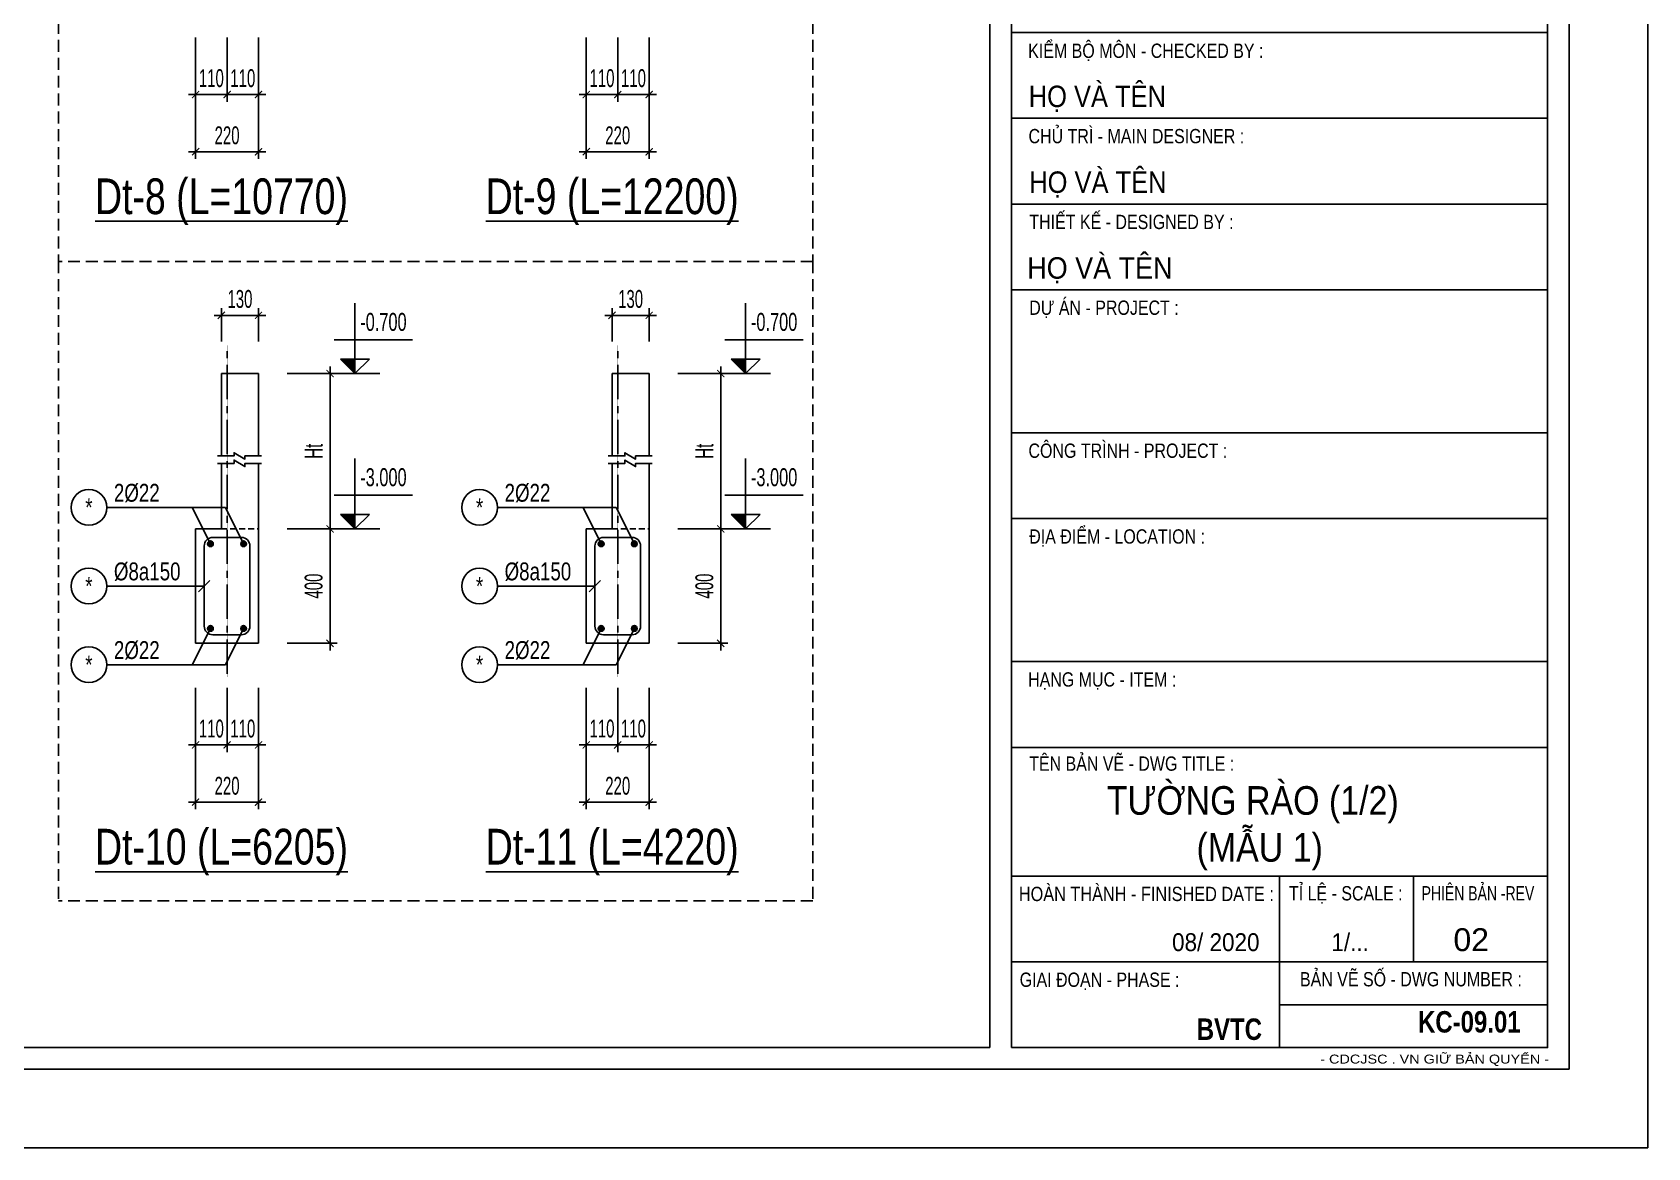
# Model space of a CAD drawing. Extents: x 195594 to 457145, y -254194 to -165094.
# Drawn here: x 287849 to 321744, y -254194 to -230791 of the extents above; entities that cross this region are included whole.
import ezdxf
from ezdxf.enums import TextEntityAlignment as Align

# ---------------------------------------------------------------- set-up
doc = ezdxf.new("R2010")
doc.units = 0
doc.header["$LTSCALE"] = 0.5
doc.header["$MEASUREMENT"] = 0
doc.linetypes.add('CENTER', pattern=[2, 1.25, -0.25, 0.25, -0.25])
doc.linetypes.add('HIDDEN', pattern=[0.375, 0.25, -0.125])
doc.layers.get('0').update_dxf_attribs({"linetype": 'CONTINUOUS'})
doc.layers.get('Defpoints').update_dxf_attribs({"linetype": 'CONTINUOUS'})
for name, color, linetype in [('CDC -TEXT KHUNG', 7, 'CONTINUOUS'), ('CDC-KHUNGTEN', 7, 'CONTINUOUS'), ('CDC.02.DIM', 1, 'CONTINUOUS'), ('CDC.04.HIDDEN', 8, 'HIDDEN'), ('CDC.06.TEXT', 2, 'CONTINUOUS'), ('CDC.10.HATCH', 9, 'CONTINUOUS'), ('CDC.11.NOTE', 8, 'CONTINUOUS'), ('CDC.14.STEELNUM', 9, 'CONTINUOUS'), ('KCS_AXIS_SUB', 5, 'CENTER'), ('KCS_BORDER', 3, 'CONTINUOUS'), ('KCS_HIDDEN', 8, 'HIDDEN'), ('KCS_SNODE', 6, 'CONTINUOUS'), ('KCS_STEEL', 4, 'CONTINUOUS'), ('KCS_TEXT', 2, 'CONTINUOUS')]:
    doc.layers.add(name, color=color, linetype=linetype)
doc.layers.add('Tpl_Bound', color=1, linetype='CONTINUOUS', plot=False)
doc.styles.add('ARIAL', font='arial.ttf', dxfattribs={"width": 0.6})
doc.styles.add('Arial_B_3', font='arialbd.ttf', dxfattribs={"width": 0.75, "height": 3})
doc.styles.add('KCS_SMTEXT', font='arial.ttf', dxfattribs={"width": 0.75})
doc.styles.add('KT CDC', font='arial.ttf', dxfattribs={"width": 0.85, "height": 200})
doc.styles.add('ROMANS', font='arial.ttf', dxfattribs={"width": 0.55})
doc.dimstyles.new('150X25', dxfattribs={"dimscale": 150, "dimtxt": 2.5, "dimasz": 1, "dimexe": 1, "dimexo": 0, "dimgap": 1, "dimtad": 1, "dimdec": 0, "dimlfac": 0.166667, "dimdsep": 46, "dimtxsty": 'ARIAL', "dimblk": 'ARCHTICK', "dimcen": 1, "dimdle": 1, "dimclrd": 1, "dimclre": 1, "dimclrt": 2, "dimadec": 0, "dimazin": 0, "dimtfac": 0.00072, "dimtdec": 0, "dimtix": 1, "dimtmove": 2, "dimatfit": 3, "dimldrblk": 'ARCHTICK', "dimfxl": 1, "dimtolj": 1, "dimarcsym": 0})

# ---------------------------------------------------------------- blocks, each defined once
blk = doc.blocks.new('_ARCHTICK')
at = {"color": 0, "linetype": 'ByBlock', "const_width": 0.15}
blk.add_lwpolyline([(-0.5, -0.5), (0.5, 0.5)], dxfattribs=at)
blk = doc.blocks.new('*D325')
at = {"layer": 'CDC.02.DIM', "color": 1, "lineweight": -2, "transparency": 16777216}
for p, q in [((291276, -230897), (291276, -232247)), ((291936, -230897), (291936, -232247)), ((291276, -232097), (291126, -232097)), ((291276, -232097), (291936, -232097)), ((291936, -232097), (292086, -232097))]:
    blk.add_line(p, q, dxfattribs=at)
at = {"layer": 'Defpoints', "color": 0, "transparency": 16777216}
for p in [(291276, -230897), (291936, -230897), (291936, -232097)]:
    blk.add_point(p, dxfattribs=at)
at = {"layer": 'CDC.02.DIM', "color": 1, "lineweight": -2, "transparency": 16777216, "xscale": 150, "yscale": 150, "zscale": 150}
blk.add_blockref('_ARCHTICK', (291276, -232097), dxfattribs=at)
at = {"layer": 'CDC.02.DIM', "color": 1, "lineweight": -2, "transparency": 16777216, "xscale": 150, "yscale": 150, "zscale": 150, "rotation": 180}
blk.add_blockref('_ARCHTICK', (291936, -232097), dxfattribs=at)
at = {"layer": 'CDC.02.DIM', "color": 2, "transparency": 16777216, "insert": (291606, -231755), "char_height": 375, "attachment_point": 5, "style": 'ARIAL'}
blk.add_mtext('\\A1;110', dxfattribs=at)
blk = doc.blocks.new('*D326')
at = {"layer": 'CDC.02.DIM', "color": 1, "lineweight": -2, "transparency": 16777216}
for p, q in [((291936, -230897), (291936, -232247)), ((292596, -230897), (292596, -232247)), ((291936, -232097), (291786, -232097)), ((292596, -232097), (291936, -232097)), ((292596, -232097), (292746, -232097))]:
    blk.add_line(p, q, dxfattribs=at)
at = {"layer": 'Defpoints', "color": 0, "transparency": 16777216}
for p in [(291936, -230897), (292596, -230897), (291936, -232097)]:
    blk.add_point(p, dxfattribs=at)
at = {"layer": 'CDC.02.DIM', "color": 1, "lineweight": -2, "transparency": 16777216, "xscale": 150, "yscale": 150, "zscale": 150}
blk.add_blockref('_ARCHTICK', (291936, -232097), dxfattribs=at)
at = {"layer": 'CDC.02.DIM', "color": 1, "lineweight": -2, "transparency": 16777216, "xscale": 150, "yscale": 150, "zscale": 150, "rotation": 180}
blk.add_blockref('_ARCHTICK', (292596, -232097), dxfattribs=at)
at = {"layer": 'CDC.02.DIM', "color": 2, "transparency": 16777216, "insert": (292266, -231755), "char_height": 375, "attachment_point": 5, "style": 'ARIAL'}
blk.add_mtext('\\A1;110', dxfattribs=at)
blk = doc.blocks.new('*D327')
at = {"layer": 'CDC.02.DIM', "color": 1, "lineweight": -2, "transparency": 16777216}
for p, q in [((291276, -230897), (291276, -233447)), ((292596, -230897), (292596, -233447)), ((291126, -233297), (292746, -233297))]:
    blk.add_line(p, q, dxfattribs=at)
at = {"layer": 'Defpoints', "color": 0, "transparency": 16777216}
for p in [(291276, -230897), (292596, -230897), (292596, -233297)]:
    blk.add_point(p, dxfattribs=at)
at = {"layer": 'CDC.02.DIM', "color": 1, "lineweight": -2, "transparency": 16777216, "xscale": 150, "yscale": 150, "zscale": 150, "rotation": 180}
blk.add_blockref('_ARCHTICK', (291276, -233297), dxfattribs=at)
at = {"layer": 'CDC.02.DIM', "color": 1, "lineweight": -2, "transparency": 16777216, "xscale": 150, "yscale": 150, "zscale": 150}
blk.add_blockref('_ARCHTICK', (292596, -233297), dxfattribs=at)
at = {"layer": 'CDC.02.DIM', "color": 2, "transparency": 16777216, "insert": (291936, -232955), "char_height": 375, "attachment_point": 5, "style": 'ARIAL'}
blk.add_mtext('\\A1;220', dxfattribs=at)
blk = doc.blocks.new('*D330')
at = {"layer": 'CDC.02.DIM', "color": 1, "lineweight": -2, "transparency": 16777216}
for p, q in [((299473, -230897), (299473, -232247)), ((300133, -230897), (300133, -232247)), ((299473, -232097), (299323, -232097)), ((299473, -232097), (300133, -232097)), ((300133, -232097), (300283, -232097))]:
    blk.add_line(p, q, dxfattribs=at)
at = {"layer": 'Defpoints', "color": 0, "transparency": 16777216}
for p in [(299473, -230897), (300133, -230897), (300133, -232097)]:
    blk.add_point(p, dxfattribs=at)
at = {"layer": 'CDC.02.DIM', "color": 1, "lineweight": -2, "transparency": 16777216, "xscale": 150, "yscale": 150, "zscale": 150}
blk.add_blockref('_ARCHTICK', (299473, -232097), dxfattribs=at)
at = {"layer": 'CDC.02.DIM', "color": 1, "lineweight": -2, "transparency": 16777216, "xscale": 150, "yscale": 150, "zscale": 150, "rotation": 180}
blk.add_blockref('_ARCHTICK', (300133, -232097), dxfattribs=at)
at = {"layer": 'CDC.02.DIM', "color": 2, "transparency": 16777216, "insert": (299803, -231755), "char_height": 375, "attachment_point": 5, "style": 'ARIAL'}
blk.add_mtext('\\A1;110', dxfattribs=at)
blk = doc.blocks.new('*D331')
at = {"layer": 'CDC.02.DIM', "color": 1, "lineweight": -2, "transparency": 16777216}
for p, q in [((300133, -230897), (300133, -232247)), ((300793, -230897), (300793, -232247)), ((300133, -232097), (299983, -232097)), ((300793, -232097), (300133, -232097)), ((300793, -232097), (300943, -232097))]:
    blk.add_line(p, q, dxfattribs=at)
at = {"layer": 'Defpoints', "color": 0, "transparency": 16777216}
for p in [(300133, -230897), (300793, -230897), (300133, -232097)]:
    blk.add_point(p, dxfattribs=at)
at = {"layer": 'CDC.02.DIM', "color": 1, "lineweight": -2, "transparency": 16777216, "xscale": 150, "yscale": 150, "zscale": 150}
blk.add_blockref('_ARCHTICK', (300133, -232097), dxfattribs=at)
at = {"layer": 'CDC.02.DIM', "color": 1, "lineweight": -2, "transparency": 16777216, "xscale": 150, "yscale": 150, "zscale": 150, "rotation": 180}
blk.add_blockref('_ARCHTICK', (300793, -232097), dxfattribs=at)
at = {"layer": 'CDC.02.DIM', "color": 2, "transparency": 16777216, "insert": (300463, -231755), "char_height": 375, "attachment_point": 5, "style": 'ARIAL'}
blk.add_mtext('\\A1;110', dxfattribs=at)
blk = doc.blocks.new('*D332')
at = {"layer": 'CDC.02.DIM', "color": 1, "lineweight": -2, "transparency": 16777216}
for p, q in [((299473, -230897), (299473, -233447)), ((300793, -230897), (300793, -233447)), ((299323, -233297), (300943, -233297))]:
    blk.add_line(p, q, dxfattribs=at)
at = {"layer": 'Defpoints', "color": 0, "transparency": 16777216}
for p in [(299473, -230897), (300793, -230897), (300793, -233297)]:
    blk.add_point(p, dxfattribs=at)
at = {"layer": 'CDC.02.DIM', "color": 1, "lineweight": -2, "transparency": 16777216, "xscale": 150, "yscale": 150, "zscale": 150, "rotation": 180}
blk.add_blockref('_ARCHTICK', (299473, -233297), dxfattribs=at)
at = {"layer": 'CDC.02.DIM', "color": 1, "lineweight": -2, "transparency": 16777216, "xscale": 150, "yscale": 150, "zscale": 150}
blk.add_blockref('_ARCHTICK', (300793, -233297), dxfattribs=at)
at = {"layer": 'CDC.02.DIM', "color": 2, "transparency": 16777216, "insert": (300133, -232955), "char_height": 375, "attachment_point": 5, "style": 'ARIAL'}
blk.add_mtext('\\A1;220', dxfattribs=at)
blk = doc.blocks.new('*D335')
at = {"layer": 'CDC.02.DIM', "color": 1, "lineweight": -2, "transparency": 16777216}
for p, q in [((291276, -244543), (291276, -245893)), ((291936, -244543), (291936, -245893)), ((291276, -245743), (291126, -245743)), ((291276, -245743), (291936, -245743)), ((291936, -245743), (292086, -245743))]:
    blk.add_line(p, q, dxfattribs=at)
at = {"layer": 'Defpoints', "color": 0, "transparency": 16777216}
for p in [(291276, -244543), (291936, -244543), (291936, -245743)]:
    blk.add_point(p, dxfattribs=at)
at = {"layer": 'CDC.02.DIM', "color": 1, "lineweight": -2, "transparency": 16777216, "xscale": 150, "yscale": 150, "zscale": 150}
blk.add_blockref('_ARCHTICK', (291276, -245743), dxfattribs=at)
at = {"layer": 'CDC.02.DIM', "color": 1, "lineweight": -2, "transparency": 16777216, "xscale": 150, "yscale": 150, "zscale": 150, "rotation": 180}
blk.add_blockref('_ARCHTICK', (291936, -245743), dxfattribs=at)
at = {"layer": 'CDC.02.DIM', "color": 2, "transparency": 16777216, "insert": (291606, -245402), "char_height": 375, "attachment_point": 5, "style": 'ARIAL'}
blk.add_mtext('\\A1;110', dxfattribs=at)
blk = doc.blocks.new('*D336')
at = {"layer": 'CDC.02.DIM', "color": 1, "lineweight": -2, "transparency": 16777216}
for p, q in [((291936, -244543), (291936, -245893)), ((292596, -244543), (292596, -245893)), ((291936, -245743), (291786, -245743)), ((292596, -245743), (291936, -245743)), ((292596, -245743), (292746, -245743))]:
    blk.add_line(p, q, dxfattribs=at)
at = {"layer": 'Defpoints', "color": 0, "transparency": 16777216}
for p in [(291936, -244543), (292596, -244543), (291936, -245743)]:
    blk.add_point(p, dxfattribs=at)
at = {"layer": 'CDC.02.DIM', "color": 1, "lineweight": -2, "transparency": 16777216, "xscale": 150, "yscale": 150, "zscale": 150}
blk.add_blockref('_ARCHTICK', (291936, -245743), dxfattribs=at)
at = {"layer": 'CDC.02.DIM', "color": 1, "lineweight": -2, "transparency": 16777216, "xscale": 150, "yscale": 150, "zscale": 150, "rotation": 180}
blk.add_blockref('_ARCHTICK', (292596, -245743), dxfattribs=at)
at = {"layer": 'CDC.02.DIM', "color": 2, "transparency": 16777216, "insert": (292266, -245402), "char_height": 375, "attachment_point": 5, "style": 'ARIAL'}
blk.add_mtext('\\A1;110', dxfattribs=at)
blk = doc.blocks.new('*D337')
at = {"layer": 'CDC.02.DIM', "color": 1, "lineweight": -2, "transparency": 16777216}
for p, q in [((291276, -244543), (291276, -247093)), ((292596, -244543), (292596, -247093)), ((291126, -246943), (292746, -246943))]:
    blk.add_line(p, q, dxfattribs=at)
at = {"layer": 'Defpoints', "color": 0, "transparency": 16777216}
for p in [(291276, -244543), (292596, -244543), (292596, -246943)]:
    blk.add_point(p, dxfattribs=at)
at = {"layer": 'CDC.02.DIM', "color": 1, "lineweight": -2, "transparency": 16777216, "xscale": 150, "yscale": 150, "zscale": 150, "rotation": 180}
blk.add_blockref('_ARCHTICK', (291276, -246943), dxfattribs=at)
at = {"layer": 'CDC.02.DIM', "color": 1, "lineweight": -2, "transparency": 16777216, "xscale": 150, "yscale": 150, "zscale": 150}
blk.add_blockref('_ARCHTICK', (292596, -246943), dxfattribs=at)
at = {"layer": 'CDC.02.DIM', "color": 2, "transparency": 16777216, "insert": (291936, -246602), "char_height": 375, "attachment_point": 5, "style": 'ARIAL'}
blk.add_mtext('\\A1;220', dxfattribs=at)
blk = doc.blocks.new('*D338')
at = {"layer": 'CDC.02.DIM', "color": 1, "lineweight": -2, "transparency": 16777216}
for p, q in [((293196, -241210), (294246, -241210)), ((294096, -241060), (294096, -243760)), ((293196, -243610), (294246, -243610))]:
    blk.add_line(p, q, dxfattribs=at)
at = {"layer": 'Defpoints', "color": 0, "transparency": 16777216}
for p in [(293196, -241210), (293196, -243610), (294096, -243610)]:
    blk.add_point(p, dxfattribs=at)
at = {"layer": 'CDC.02.DIM', "color": 1, "lineweight": -2, "transparency": 16777216, "xscale": 150, "yscale": 150, "zscale": 150}
for p, rotation in [((294096, -241210), 90), ((294096, -243610), 270)]:
    blk.add_blockref('_ARCHTICK', p, dxfattribs=dict(at, rotation=rotation))
at = {"layer": 'CDC.02.DIM', "color": 2, "transparency": 16777216, "insert": (293754, -242410), "char_height": 375, "attachment_point": 5, "rotation": 90, "style": 'ARIAL'}
blk.add_mtext('\\A1;400', dxfattribs=at)
blk = doc.blocks.new('KCS_SNODE')
at = {"layer": 'KCS_SNODE'}
blk.add_hatch(color=256, dxfattribs=at).paths.add_polyline_path([(10, 0, 1), (-10, 0, 1)])
blk.add_circle((0, 0), 10, dxfattribs=at)
blk = doc.blocks.new('*D339')
at = {"layer": 'CDC.02.DIM', "color": 1, "lineweight": -2, "transparency": 16777216}
for p, q in [((294096, -237801), (294096, -241360)), ((293196, -237951), (294246, -237951)), ((293196, -241210), (294246, -241210))]:
    blk.add_line(p, q, dxfattribs=at)
at = {"layer": 'Defpoints', "color": 0, "transparency": 16777216}
for p in [(293196, -237951), (293196, -241210), (294096, -241210)]:
    blk.add_point(p, dxfattribs=at)
at = {"layer": 'CDC.02.DIM', "color": 1, "lineweight": -2, "transparency": 16777216, "xscale": 150, "yscale": 150, "zscale": 150}
for p, rotation in [((294096, -237951), 90), ((294096, -241210), 270)]:
    blk.add_blockref('_ARCHTICK', p, dxfattribs=dict(at, rotation=rotation))
at = {"layer": 'CDC.02.DIM', "color": 2, "transparency": 16777216, "insert": (293756, -239581), "char_height": 375, "attachment_point": 5, "rotation": 90, "style": 'ARIAL'}
blk.add_mtext('\\A1;Ht', dxfattribs=at)
blk = doc.blocks.new('*D340')
at = {"layer": 'CDC.02.DIM', "color": 1, "lineweight": -2, "transparency": 16777216}
for p, q in [((291816, -237277), (291816, -236580)), ((292596, -237277), (292596, -236580)), ((292746, -236730), (291666, -236730))]:
    blk.add_line(p, q, dxfattribs=at)
at = {"layer": 'Defpoints', "color": 0, "transparency": 16777216}
for p in [(291816, -236730), (291816, -237277), (292596, -237277)]:
    blk.add_point(p, dxfattribs=at)
at = {"layer": 'CDC.02.DIM', "color": 1, "lineweight": -2, "transparency": 16777216, "xscale": 150, "yscale": 150, "zscale": 150, "rotation": 180}
blk.add_blockref('_ARCHTICK', (291816, -236730), dxfattribs=at)
at = {"layer": 'CDC.02.DIM', "color": 1, "lineweight": -2, "transparency": 16777216, "xscale": 150, "yscale": 150, "zscale": 150}
blk.add_blockref('_ARCHTICK', (292596, -236730), dxfattribs=at)
at = {"layer": 'CDC.02.DIM', "color": 2, "transparency": 16777216, "insert": (292206, -236388), "char_height": 375, "attachment_point": 5, "style": 'ARIAL'}
blk.add_mtext('\\A1;130', dxfattribs=at)
blk = doc.blocks.new('*D349')
at = {"layer": 'CDC.02.DIM', "color": 1, "lineweight": -2, "transparency": 16777216}
for p, q in [((299473, -244543), (299473, -245893)), ((300133, -244543), (300133, -245893)), ((299473, -245743), (299323, -245743)), ((299473, -245743), (300133, -245743)), ((300133, -245743), (300283, -245743))]:
    blk.add_line(p, q, dxfattribs=at)
at = {"layer": 'Defpoints', "color": 0, "transparency": 16777216}
for p in [(299473, -244543), (300133, -244543), (300133, -245743)]:
    blk.add_point(p, dxfattribs=at)
at = {"layer": 'CDC.02.DIM', "color": 1, "lineweight": -2, "transparency": 16777216, "xscale": 150, "yscale": 150, "zscale": 150}
blk.add_blockref('_ARCHTICK', (299473, -245743), dxfattribs=at)
at = {"layer": 'CDC.02.DIM', "color": 1, "lineweight": -2, "transparency": 16777216, "xscale": 150, "yscale": 150, "zscale": 150, "rotation": 180}
blk.add_blockref('_ARCHTICK', (300133, -245743), dxfattribs=at)
at = {"layer": 'CDC.02.DIM', "color": 2, "transparency": 16777216, "insert": (299803, -245402), "char_height": 375, "attachment_point": 5, "style": 'ARIAL'}
blk.add_mtext('\\A1;110', dxfattribs=at)
blk = doc.blocks.new('*D350')
at = {"layer": 'CDC.02.DIM', "color": 1, "lineweight": -2, "transparency": 16777216}
for p, q in [((300133, -244543), (300133, -245893)), ((300793, -244543), (300793, -245893)), ((300133, -245743), (299983, -245743)), ((300793, -245743), (300133, -245743)), ((300793, -245743), (300943, -245743))]:
    blk.add_line(p, q, dxfattribs=at)
at = {"layer": 'Defpoints', "color": 0, "transparency": 16777216}
for p in [(300133, -244543), (300793, -244543), (300133, -245743)]:
    blk.add_point(p, dxfattribs=at)
at = {"layer": 'CDC.02.DIM', "color": 1, "lineweight": -2, "transparency": 16777216, "xscale": 150, "yscale": 150, "zscale": 150}
blk.add_blockref('_ARCHTICK', (300133, -245743), dxfattribs=at)
at = {"layer": 'CDC.02.DIM', "color": 1, "lineweight": -2, "transparency": 16777216, "xscale": 150, "yscale": 150, "zscale": 150, "rotation": 180}
blk.add_blockref('_ARCHTICK', (300793, -245743), dxfattribs=at)
at = {"layer": 'CDC.02.DIM', "color": 2, "transparency": 16777216, "insert": (300463, -245402), "char_height": 375, "attachment_point": 5, "style": 'ARIAL'}
blk.add_mtext('\\A1;110', dxfattribs=at)
blk = doc.blocks.new('*D351')
at = {"layer": 'CDC.02.DIM', "color": 1, "lineweight": -2, "transparency": 16777216}
for p, q in [((299473, -244543), (299473, -247093)), ((300793, -244543), (300793, -247093)), ((299323, -246943), (300943, -246943))]:
    blk.add_line(p, q, dxfattribs=at)
at = {"layer": 'Defpoints', "color": 0, "transparency": 16777216}
for p in [(299473, -244543), (300793, -244543), (300793, -246943)]:
    blk.add_point(p, dxfattribs=at)
at = {"layer": 'CDC.02.DIM', "color": 1, "lineweight": -2, "transparency": 16777216, "xscale": 150, "yscale": 150, "zscale": 150, "rotation": 180}
blk.add_blockref('_ARCHTICK', (299473, -246943), dxfattribs=at)
at = {"layer": 'CDC.02.DIM', "color": 1, "lineweight": -2, "transparency": 16777216, "xscale": 150, "yscale": 150, "zscale": 150}
blk.add_blockref('_ARCHTICK', (300793, -246943), dxfattribs=at)
at = {"layer": 'CDC.02.DIM', "color": 2, "transparency": 16777216, "insert": (300133, -246602), "char_height": 375, "attachment_point": 5, "style": 'ARIAL'}
blk.add_mtext('\\A1;220', dxfattribs=at)
blk = doc.blocks.new('*D352')
at = {"layer": 'CDC.02.DIM', "color": 1, "lineweight": -2, "transparency": 16777216}
for p, q in [((301393, -241210), (302443, -241210)), ((302293, -241060), (302293, -243760)), ((301393, -243610), (302443, -243610))]:
    blk.add_line(p, q, dxfattribs=at)
at = {"layer": 'Defpoints', "color": 0, "transparency": 16777216}
for p in [(301393, -241210), (301393, -243610), (302293, -243610)]:
    blk.add_point(p, dxfattribs=at)
at = {"layer": 'CDC.02.DIM', "color": 1, "lineweight": -2, "transparency": 16777216, "xscale": 150, "yscale": 150, "zscale": 150}
for p, rotation in [((302293, -241210), 90), ((302293, -243610), 270)]:
    blk.add_blockref('_ARCHTICK', p, dxfattribs=dict(at, rotation=rotation))
at = {"layer": 'CDC.02.DIM', "color": 2, "transparency": 16777216, "insert": (301952, -242410), "char_height": 375, "attachment_point": 5, "rotation": 90, "style": 'ARIAL'}
blk.add_mtext('\\A1;400', dxfattribs=at)
blk = doc.blocks.new('*D353')
at = {"layer": 'CDC.02.DIM', "color": 1, "lineweight": -2, "transparency": 16777216}
for p, q in [((302293, -237801), (302293, -241360)), ((301393, -237951), (302443, -237951)), ((301393, -241210), (302443, -241210))]:
    blk.add_line(p, q, dxfattribs=at)
at = {"layer": 'Defpoints', "color": 0, "transparency": 16777216}
for p in [(301393, -237951), (301393, -241210), (302293, -241210)]:
    blk.add_point(p, dxfattribs=at)
at = {"layer": 'CDC.02.DIM', "color": 1, "lineweight": -2, "transparency": 16777216, "xscale": 150, "yscale": 150, "zscale": 150}
for p, rotation in [((302293, -237951), 90), ((302293, -241210), 270)]:
    blk.add_blockref('_ARCHTICK', p, dxfattribs=dict(at, rotation=rotation))
at = {"layer": 'CDC.02.DIM', "color": 2, "transparency": 16777216, "insert": (301954, -239581), "char_height": 375, "attachment_point": 5, "rotation": 90, "style": 'ARIAL'}
blk.add_mtext('\\A1;Ht', dxfattribs=at)
blk = doc.blocks.new('*D354')
at = {"layer": 'CDC.02.DIM', "color": 1, "lineweight": -2, "transparency": 16777216}
for p, q in [((300013, -237277), (300013, -236580)), ((300793, -237277), (300793, -236580)), ((300943, -236730), (299863, -236730))]:
    blk.add_line(p, q, dxfattribs=at)
at = {"layer": 'Defpoints', "color": 0, "transparency": 16777216}
for p in [(300013, -236730), (300013, -237277), (300793, -237277)]:
    blk.add_point(p, dxfattribs=at)
at = {"layer": 'CDC.02.DIM', "color": 1, "lineweight": -2, "transparency": 16777216, "xscale": 150, "yscale": 150, "zscale": 150, "rotation": 180}
blk.add_blockref('_ARCHTICK', (300013, -236730), dxfattribs=at)
at = {"layer": 'CDC.02.DIM', "color": 1, "lineweight": -2, "transparency": 16777216, "xscale": 150, "yscale": 150, "zscale": 150}
blk.add_blockref('_ARCHTICK', (300793, -236730), dxfattribs=at)
at = {"layer": 'CDC.02.DIM', "color": 2, "transparency": 16777216, "insert": (300403, -236388), "char_height": 375, "attachment_point": 5, "style": 'ARIAL'}
blk.add_mtext('\\A1;130', dxfattribs=at)
blk = doc.blocks.new('Khung tên chuẩn')
at = {"layer": 'CDC-KHUNGTEN', "color": 6, "lineweight": 25}
for p, q in [((38454, -232109), (30954, -232109)), ((38454, -233309), (30954, -233309)), ((38454, -234509), (30954, -234509)), ((38454, -235709), (30954, -235709)), ((38454, -237709), (30954, -237709)), ((38454, -238909), (30954, -238909)), ((38454, -240909), (30954, -240909)), ((38454, -242109), (30954, -242109)), ((38454, -243909), (30954, -243909)), ((34704, -246309), (34704, -243909)), ((36579, -245109), (36579, -243909)), ((38454, -245109), (30954, -245109)), ((34704, -245709), (38454, -245709))]:
    blk.add_line(p, q, dxfattribs=at)
at = {"layer": 'CDC-KHUNGTEN'}
for points in [[(30654, -246309), (30654, -189709), (-40446, -189709), (-40446, -246309)], [(30954, -246309), (38454, -246309), (38454, -189709), (30954, -189709)]]:
    blk.add_lwpolyline(points, close=True, dxfattribs=at)
at = {"layer": 'CDC.10.HATCH', "color": 8}
blk.add_lwpolyline([(-40746, -246609), (38754, -246609), (38754, -189409), (-40746, -189409)], close=True, dxfattribs=at)
at = {"layer": 'Defpoints', "color": 1}
blk.add_lwpolyline([(-44246, -247709), (-44246, -188309), (39854, -188309), (39854, -247709), (-44246, -247709)], close=True, dxfattribs=at)
at = {"layer": 'CDC -TEXT KHUNG', "color": 7, "style": 'Arial_B_3', "width": 0.8}
blk.add_text('BVTC', height=300, dxfattribs=at).set_placement((34459, -246201), align=Align.RIGHT)
at = {"layer": 'CDC -TEXT KHUNG', "color": 6, "style": 'KT CDC', "width": 1.15}
blk.add_text('- CDCJSC . VN GIỮ BẢN QUYỂN -', height=125.69, dxfattribs=at).set_placement((35273, -246532))
at = {"layer": 'CDC-KHUNGTEN', "color": 6, "style": 'ARIAL'}
for s, width, p in [('KIỂM BỘ MÔN - CHECKED BY :', 0.8, (31188, -232465)), ('CHỦ TRÌ - MAIN DESIGNER :', 0.8, (31193, -233659)), ('THIẾT KẾ - DESIGNED BY :', 0.8, (31204, -234859)), ('DỰ ÁN - PROJECT :  ', 0.8, (31203, -236059)), ('CÔNG TRÌNH - PROJECT :  ', 0.8, (31192, -238059)), ('ĐỊA ĐIỂM - LOCATION :', 0.8, (31203, -239259)), ('HẠNG MỤC - ITEM : ', 0.8, (31187, -241259)), ('TÊN BẢN VẼ - DWG TITLE :', 0.8, (31202, -242436)), ('TỈ LỆ - SCALE :', 0.8, (34836, -244250)), ('PHIÊN BẢN -REV', 0.7, (36692, -244250)), ('GIAI ĐOẠN - PHASE :', 0.8, (31069, -245459)), ('BẢN VẼ SỐ - DWG NUMBER :', 0.8, (34990, -245452))]:
    blk.add_text(s, height=200, dxfattribs=dict(at, width=width)).set_placement(p)
at = {"layer": 'CDC-KHUNGTEN', "color": 7}
for style, width, p in [('KT CDC', 0.85, (31196, -233153)), ('KT CDC', 0.85, (31203, -234353)), ('ARIAL', 0.9, (31175, -235553))]:
    blk.add_text('HỌ VÀ TÊN', height=300, dxfattribs=dict(at, style=style, width=width)).set_placement(p)
at = {"layer": 'CDC-KHUNGTEN', "color": 6, "style": 'ARIAL', "width": 0.814645}
blk.add_text('HOÀN THÀNH - FINISHED DATE :', height=200, dxfattribs=at).set_placement((31058, -244259), (34625, -244259), align=Align.FIT)
at = {"layer": 'CDC-KHUNGTEN', "color": 7, "style": 'ARIAL', "width": 0.9}
for s, p in [('08/ 2020', (34424, -244959)), ('1/...', (35954, -244959))]:
    blk.add_text(s, height=250, dxfattribs=at).set_placement(p, align=Align.RIGHT)
at = {"layer": 'CDC-KHUNGTEN', "color": 7, "style": 'KT CDC'}
blk.add_text('02', height=320, dxfattribs=at).set_placement((37634, -244959), align=Align.RIGHT)

msp = doc.modelspace()

# ---------------------------------------------------------------- linework, layer by layer
at = {"layer": 'CDC.04.HIDDEN', "ltscale": 2000}
for p, q in [((288396.9, -221951.3), (288396.9, -235598)), ((304224, -221951.3), (304224, -235598)), ((304224, -235598), (288396.9, -235598)), ((288396.9, -235598), (288396.9, -249011.6)), ((304224, -235598), (288396.9, -235598)), ((304224, -235598), (304224, -249011.6)), ((304224, -249011.6), (288396.9, -249011.6))]:
    msp.add_line(p, q, dxfattribs=at)
at = {"layer": 'CDC.06.TEXT'}
for p, q in [((294619.4, -237951.4), (294619.4, -236475.3)), ((302817.3, -237951.4), (302817.3, -236475.3)), ((295824.7, -237245.2), (294184.3, -237245.2)), ((304022.6, -237245.2), (302382.2, -237245.2)), ((294619.4, -237951.4), (294315, -237647)), ((294923.8, -237647), (294315, -237647)), ((294619.4, -237951.4), (294923.8, -237647)), ((302817.3, -237951.4), (302512.9, -237647)), ((303121.6, -237647), (302512.9, -237647)), ((302817.3, -237951.4), (303121.6, -237647)), ((295143.2, -237951.4), (294095.6, -237951.4)), ((303341.1, -237951.4), (302293.4, -237951.4)), ((294619.4, -241210), (294619.4, -239733.9)), ((302817.3, -241210), (302817.3, -239733.9)), ((295824.7, -240503.8), (294184.3, -240503.8)), ((304022.6, -240503.8), (302382.2, -240503.8)), ((294619.4, -241210), (294315, -240905.6)), ((294923.8, -240905.6), (294315, -240905.6)), ((294619.4, -241210), (294923.8, -240905.6)), ((302817.3, -241210), (302512.9, -240905.6)), ((303121.6, -240905.6), (302512.9, -240905.6)), ((302817.3, -241210), (303121.6, -240905.6)), ((295143.2, -241210), (294095.6, -241210)), ((303341.1, -241210), (302293.4, -241210))]:
    msp.add_line(p, q, dxfattribs=at)
at = {"layer": 'CDC.10.HATCH'}
for points in [[(294315, -237647), (294619.4, -237951.4), (294619.4, -237647)], [(302512.9, -237647), (302817.3, -237951.4), (302817.3, -237647)], [(294315, -240905.6), (294619.4, -241210), (294619.4, -240905.6)], [(302512.9, -240905.6), (302817.3, -241210), (302817.3, -240905.6)]]:
    msp.add_solid(points, dxfattribs=at)
at = {"layer": 'CDC.11.NOTE'}
for p, q in [((289411.2, -240760), (291902.6, -240760)), ((291587.6, -241522), (291206.6, -240760)), ((292283.6, -241522), (291902.6, -240760)), ((297609, -240760), (300100.4, -240760)), ((299785.4, -241522), (299404.4, -240760)), ((300481.4, -241522), (300100.4, -240760)), ((289411.2, -242410), (291455.6, -242410)), ((297609, -242410), (299653.4, -242410)), ((291587.6, -243298), (291206.6, -244060)), ((292283.6, -243298), (291902.6, -244060)), ((299785.4, -243298), (299404.4, -244060)), ((300481.4, -243298), (300100.4, -244060)), ((289411.2, -244060), (291902.6, -244060)), ((297609, -244060), (300100.4, -244060))]:
    msp.add_line(p, q, dxfattribs=at)
at = {"layer": 'CDC.11.NOTE', "color": 3}
for p, q in [((291335.6, -242530), (291575.6, -242290)), ((299533.4, -242530), (299773.4, -242290))]:
    msp.add_line(p, q, dxfattribs=at)
at = {"layer": 'CDC.11.NOTE'}
for points in [[(292660.9, -239679.1), (292309.5, -239679.1), (292309.5, -239746.6), (292084.5, -239611.6), (292084.5, -239679.1), (291736.8, -239679.1)], [(300858.8, -239679.1), (300507.4, -239679.1), (300507.4, -239746.6), (300282.4, -239611.6), (300282.4, -239679.1), (299934.7, -239679.1)], [(292660.9, -239835.3), (292309.5, -239835.3), (292309.5, -239902.8), (292084.5, -239767.8), (292084.5, -239835.3), (291736.8, -239835.3)], [(300858.8, -239835.3), (300507.4, -239835.3), (300507.4, -239902.8), (300282.4, -239767.8), (300282.4, -239835.3), (299934.7, -239835.3)]]:
    msp.add_lwpolyline(points, dxfattribs=at)
at = {"layer": 'CDC.14.STEELNUM', "color": 1}
for centre in [(289036.2, -240760), (297234, -240760), (289036.2, -242410), (297234, -242410), (289036.2, -244060), (297234, -244060)]:
    msp.add_circle(centre, 375, dxfattribs=at)
at = {"layer": 'KCS_AXIS_SUB'}
for p, q in [((291935.6, -237360.9), (291935.6, -244313.1)), ((300133.4, -237360.9), (300133.4, -244313.1))]:
    msp.add_line(p, q, dxfattribs=at)
at = {"layer": 'KCS_BORDER'}
for p, q in [((291815.6, -238671.4), (291815.6, -237951.4)), ((291815.6, -237951.4), (292595.6, -237951.4)), ((292595.6, -238671.4), (292595.6, -237951.4)), ((300013.4, -238671.4), (300013.4, -237951.4)), ((300013.4, -237951.4), (300793.4, -237951.4)), ((300793.4, -238671.4), (300793.4, -237951.4)), ((291815.6, -238671.4), (291815.6, -239679.1)), ((292595.6, -238671.4), (292595.6, -239679.1)), ((300013.4, -238671.4), (300013.4, -239679.1)), ((300793.4, -238671.4), (300793.4, -239679.1)), ((291815.6, -241210), (291815.6, -239835.3)), ((292595.6, -242084.8), (292595.6, -239835.3)), ((300013.4, -241210), (300013.4, -239835.3)), ((300793.4, -242084.8), (300793.4, -239835.3)), ((291275.6, -241210), (291815.6, -241210)), ((291275.6, -243610), (291275.6, -241210)), ((292595.6, -243610), (292595.6, -241210)), ((299473.4, -241210), (300013.4, -241210)), ((299473.4, -243610), (299473.4, -241210)), ((300793.4, -243610), (300793.4, -241210)), ((291275.6, -243610), (292595.6, -243610)), ((299473.4, -243610), (300793.4, -243610))]:
    msp.add_line(p, q, dxfattribs=at)
at = {"layer": 'KCS_HIDDEN', "ltscale": 1000}
for p, q in [((291815.6, -241210), (292595.6, -241210)), ((300013.4, -241210), (300793.4, -241210))]:
    msp.add_line(p, q, dxfattribs=at)
at = {"layer": 'KCS_STEEL'}
for p, q in [((291455.6, -243250), (291455.6, -241570)), ((291635.6, -241390), (292235.6, -241390)), ((292415.6, -241570), (292415.6, -243250)), ((299653.4, -243250), (299653.4, -241570)), ((299833.4, -241390), (300433.4, -241390)), ((300613.4, -241570), (300613.4, -243250)), ((292235.6, -243430), (291635.6, -243430)), ((300433.4, -243430), (299833.4, -243430))]:
    msp.add_line(p, q, dxfattribs=at)
for centre, start, end in [((291635.6, -241570), 90, 180), ((292235.6, -241570), 0, 90), ((299833.4, -241570), 90, 180), ((300433.4, -241570), 0, 90), ((291635.6, -243250), 180, 270), ((292235.6, -243250), 270, 0), ((299833.4, -243250), 180, 270), ((300433.4, -243250), 270, 0)]:
    msp.add_arc(centre, 180, start, end, dxfattribs=at)
at = {"layer": 'Tpl_Bound', "color": 1}
msp.add_lwpolyline([(195594.3, -254193.8), (195594.3, -165093.8), (321744.3, -165093.8), (321744.3, -254193.8)], close=True, dxfattribs=at)

# ---------------------------------------------------------------- block references
at = {"layer": 'CDC -TEXT KHUNG', "color": 7, "xscale": 1.500000000771252, "yscale": 1.500000000771252, "zscale": 1.500000000771252}
msp.add_blockref('Khung tên chuẩn', (261963.1, 117369.1), dxfattribs=at)
at = {"layer": 'KCS_STEEL', "xscale": 6, "yscale": 6, "zscale": 6}
for p in [(291587.6, -241522), (292283.6, -241522), (299785.4, -241522), (300481.4, -241522), (291587.6, -243298), (292283.6, -243298), (299785.4, -243298), (300481.4, -243298)]:
    msp.add_blockref('KCS_SNODE', p, dxfattribs=at)

# ---------------------------------------------------------------- texts
at = {"layer": 'CDC -TEXT KHUNG', "color": 6, "style": 'KT CDC', "width": 0.85}
for s, p in [('TƯỜNG RÀO (1/2)', (310394, -247208.3)), ('(MẪU 1)', (312277.4, -248193.4))]:
    msp.add_text(s, height=600, dxfattribs=at).set_placement(p)
at = {"layer": 'CDC -TEXT KHUNG', "color": 7, "style": 'Arial_B_3', "width": 0.8}
msp.add_text('KC-09.01', height=450, dxfattribs=at).set_placement((319077.7, -251777.9), align=Align.RIGHT)
at = {"layer": 'CDC.06.TEXT', "style": 'KCS_SMTEXT', "width": 0.75}
for s, p in [('%%UDt-8 (L=10770)', (291818.5, -234606.4)), ('%%UDt-9 (L=12200)', (300016.4, -234606.4)), ('%%UDt-10 (L=6205)', (291818.5, -248253.1)), ('%%UDt-11 (L=4220)', (300016.4, -248253.1))]:
    msp.add_text(s, height=750, dxfattribs=at).set_placement(p, align=Align.CENTER)
at = {"layer": 'CDC.06.TEXT', "style": 'ROMANS', "width": 0.65}
for s, p in [('-0.700', (294730.1, -236867.2)), ('-0.700', (302928, -236867.2)), ('-3.000', (294730.1, -240125.8)), ('-3.000', (302928, -240125.8))]:
    msp.add_text(s, height=378, dxfattribs=at).set_placement(p, align=Align.MIDDLE_LEFT)
at = {"layer": 'CDC.14.STEELNUM', "style": 'KCS_SMTEXT', "width": 0.75}
for p in [(289036.2, -240760), (297234, -240760), (289036.2, -242410), (297234, -242410), (289036.2, -244060), (297234, -244060)]:
    msp.add_text('*', height=375, dxfattribs=at).set_placement(p, align=Align.MIDDLE_CENTER)
at = {"layer": 'KCS_TEXT', "style": 'KCS_SMTEXT', "width": 0.75}
for s, p in [('2%%C22', (289561.2, -240640)), ('2%%C22', (297759, -240640)), ('%%C8a150 ', (289561.2, -242290)), ('%%C8a150 ', (297759, -242290)), ('2%%C22', (289561.2, -243940)), ('2%%C22', (297759, -243940))]:
    msp.add_text(s, height=375, dxfattribs=at).set_placement(p)

# ---------------------------------------------------------------- dimensions: what is measured, and where the dimension line sits
at = {"layer": 'CDC.02.DIM'}
for base, p1, p2, picture, middle in [((291935.6, -232096.9), (291275.6, -230896.9), (291935.6, -230896.9), '*D325', (291605.6, -231755.4)), ((292595.6, -233296.9), (291275.6, -230896.9), (292595.6, -230896.9), '*D327', (291935.6, -232955.4)), ((291935.6, -232096.9), (292595.6, -230896.9), (291935.6, -230896.9), '*D326', (292265.6, -231755.4)), ((300133.4, -232096.9), (299473.4, -230896.9), (300133.4, -230896.9), '*D330', (299803.4, -231755.4)), ((300793.4, -233296.9), (299473.4, -230896.9), (300793.4, -230896.9), '*D332', (300133.4, -232955.4)), ((300133.4, -232096.9), (300793.4, -230896.9), (300133.4, -230896.9), '*D331', (300463.4, -231755.4)), ((291815.6, -236729.5), (292595.6, -237277.2), (291815.6, -237277.2), '*D340', (292205.6, -236387.9)), ((300013.4, -236729.5), (300793.4, -237277.2), (300013.4, -237277.2), '*D354', (300403.4, -236387.9)), ((291935.6, -245743.5), (291275.6, -244543.5), (291935.6, -244543.5), '*D335', (291605.6, -245402)), ((292595.6, -246943.5), (291275.6, -244543.5), (292595.6, -244543.5), '*D337', (291935.6, -246602)), ((291935.6, -245743.5), (292595.6, -244543.5), (291935.6, -244543.5), '*D336', (292265.6, -245402)), ((300133.4, -245743.5), (299473.4, -244543.5), (300133.4, -244543.5), '*D349', (299803.4, -245402)), ((300793.4, -246943.5), (299473.4, -244543.5), (300793.4, -244543.5), '*D351', (300133.4, -246602)), ((300133.4, -245743.5), (300793.4, -244543.5), (300133.4, -244543.5), '*D350', (300463.4, -245402))]:
    dim = msp.add_linear_dim(base=base, p1=p1, p2=p2, dimstyle='150X25', dxfattribs=at)
    dim.commit()
    dim.dimension.update_dxf_attribs({"geometry": picture, "text_midpoint": middle})
for base, p1, p2, picture, middle in [((294095.6, -241210), (293195.6, -237951.4), (293195.6, -241210), '*D339', (293756.3, -239580.7)), ((302293.4, -241210), (301393.4, -237951.4), (301393.4, -241210), '*D353', (301954.1, -239580.7))]:
    dim = msp.add_linear_dim(base=base, p1=p1, p2=p2, angle=90, text='Ht', dimstyle='150X25', dxfattribs=at)
    dim.commit()
    dim.dimension.update_dxf_attribs({"geometry": picture, "text_midpoint": middle})
for base, p1, p2, picture, middle in [((294095.6, -243610), (293195.6, -241210), (293195.6, -243610), '*D338', (293754.1, -242410)), ((302293.4, -243610), (301393.4, -241210), (301393.4, -243610), '*D352', (301952, -242410))]:
    dim = msp.add_linear_dim(base=base, p1=p1, p2=p2, angle=90, dimstyle='150X25', dxfattribs=at)
    dim.commit()
    dim.dimension.update_dxf_attribs({"geometry": picture, "text_midpoint": middle})

doc.saveas('drawing.dxf')
